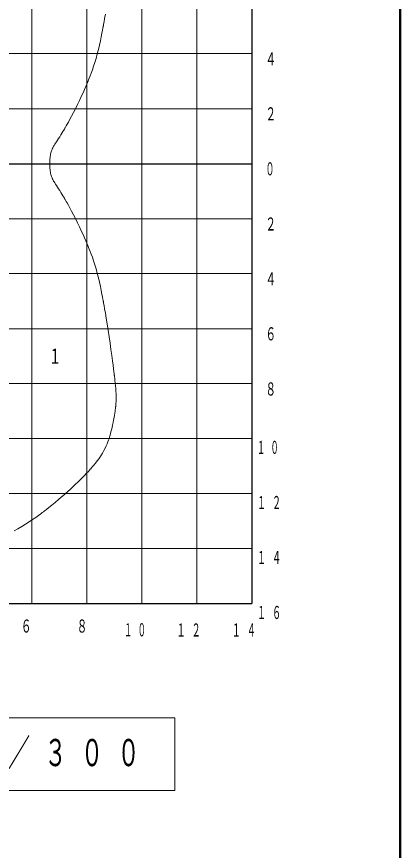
# Model space of a CAD drawing. Units: millimetres on the paper, scale 1:30. Extents: x 895 to 1260, y -330 to -40.
# Drawn here: x 1213.5 to 1260, y -199.9 to -98.7 of the extents above; entities that cross this region are included whole.
import ezdxf
from ezdxf.enums import TextEntityAlignment as Align

# ---------------------------------------------------------------- set-up
doc = ezdxf.new("R2010")
doc.units = ezdxf.units.MM
doc.layers.add('1_300', color=7, linetype='Continuous', lineweight=13)
doc.layers.add('NAKAMURA図枠', color=7, linetype='Continuous', lineweight=13)
doc.styles.add('ＭＳ ゴシック', font='')
doc.styles.get('ＭＳ ゴシック').set_extended_font_data('MS Gothic')

msp = doc.modelspace()

# ---------------------------------------------------------------- linework, layer by layer
at = {"layer": '1_300', "color": 70}
for p, q in [((1215.276, -63.129), (1215.276, -169.917)), ((1221.956, -63.129), (1221.956, -169.917)), ((1228.623, -63.129), (1228.623, -169.917)), ((1235.303, -63.129), (1235.303, -169.917)), ((1148.537, -103.174), (1241.977, -103.174)), ((1148.537, -109.855), (1241.977, -109.855)), ((1148.537, -123.209), (1241.977, -123.209)), ((1148.537, -129.875), (1241.977, -129.875)), ((1148.537, -136.556), (1241.977, -136.556)), ((1148.537, -143.215), (1241.977, -143.215)), ((1148.537, -149.896), (1241.977, -149.896)), ((1148.537, -156.57), (1241.977, -156.57)), ((1148.537, -163.25), (1241.977, -163.25))]:
    msp.add_line(p, q, dxfattribs=at)
at = {"layer": '1_300', "color": 70, "lineweight": 25}
msp.add_line((1241.977, -63.129), (1241.977, -169.917), dxfattribs=at)
at = {"layer": '1_300', "color": 1, "lineweight": 25}
msp.add_line((1148.537, -116.528), (1241.977, -116.528), dxfattribs=at)
at = {"layer": '1_300', "color": 2, "lineweight": 25}
msp.add_line((1148.537, -169.917), (1241.977, -169.917), dxfattribs=at)
at = {"layer": '1_300'}
for p, q in [((1232.658, -183.789), (1157.858, -183.789)), ((1232.658, -192.589), (1232.658, -183.789)), ((1157.858, -192.589), (1232.658, -192.589))]:
    msp.add_line(p, q, dxfattribs=at)
at = {"layer": '1_300', "color": 4}
msp.add_lwpolyline([(1224.213, -98.395), (1224.129, -98.913), (1224.059, -99.319), (1224.003, -99.599), (1223.975, -99.781), (1223.961, -99.837), (1223.961, -99.893), (1223.919, -100.061), (1223.877, -100.341), (1223.807, -100.705), (1223.722, -101.14), (1223.611, -101.63), (1223.498, -102.148), (1223.372, -102.68), (1223.232, -103.212), (1223.092, -103.745), (1222.938, -104.235), (1222.784, -104.711), (1222.644, -105.145), (1222.504, -105.537), (1222.378, -105.873), (1222.266, -106.14), (1222.182, -106.35), (1222.14, -106.476), (1222.126, -106.518), (1222.098, -106.56), (1222.056, -106.672), (1221.972, -106.882), (1221.846, -107.162), (1221.692, -107.512), (1221.51, -107.918), (1221.3, -108.366), (1221.075, -108.857), (1220.823, -109.361), (1220.585, -109.851), (1220.347, -110.327), (1220.109, -110.761), (1219.913, -111.139), (1219.731, -111.476), (1219.577, -111.742), (1219.465, -111.952), (1219.381, -112.106), (1219.325, -112.19), (1219.311, -112.218), (1219.297, -112.246), (1219.241, -112.33), (1219.171, -112.456), (1219.073, -112.624), (1218.947, -112.82), (1218.821, -113.044), (1218.681, -113.254), (1218.541, -113.464), (1218.415, -113.675), (1218.289, -113.856), (1218.176, -114.025), (1218.078, -114.165), (1218.008, -114.305), (1217.938, -114.417), (1217.882, -114.515), (1217.84, -114.585), (1217.812, -114.641), (1217.798, -114.683), (1217.798, -114.697), (1217.784, -114.711), (1217.77, -114.739), (1217.756, -114.795), (1217.714, -114.879), (1217.686, -114.977), (1217.644, -115.089), (1217.616, -115.215), (1217.574, -115.355), (1217.546, -115.509), (1217.518, -115.663), (1217.504, -115.817), (1217.49, -115.957), (1217.476, -116.097), (1217.476, -116.223), (1217.462, -116.321), (1217.462, -116.405), (1217.462, -116.476), (1217.462, -116.503), (1217.462, -116.518), (1217.462, -116.531), (1217.462, -116.574), (1217.462, -116.629), (1217.462, -116.727), (1217.476, -116.826), (1217.476, -116.952), (1217.49, -117.092), (1217.504, -117.232), (1217.518, -117.386), (1217.546, -117.54), (1217.574, -117.68), (1217.616, -117.82), (1217.644, -117.96), (1217.686, -118.072), (1217.714, -118.17), (1217.756, -118.254), (1217.77, -118.31), (1217.784, -118.338), (1217.798, -118.352), (1217.798, -118.366), (1217.812, -118.394), (1217.84, -118.45), (1217.882, -118.534), (1217.938, -118.632), (1218.008, -118.744), (1218.078, -118.87), (1218.176, -119.025), (1218.289, -119.193), (1218.415, -119.375), (1218.541, -119.585), (1218.681, -119.795), (1218.821, -120.005), (1218.947, -120.215), (1219.073, -120.411), (1219.171, -120.593), (1219.241, -120.719), (1219.297, -120.803), (1219.311, -120.831), (1219.325, -120.859), (1219.381, -120.943), (1219.465, -121.097), (1219.577, -121.293), (1219.731, -121.573), (1219.913, -121.896), (1220.109, -122.288), (1220.347, -122.722), (1220.585, -123.198), (1220.823, -123.688), (1221.075, -124.192), (1221.3, -124.669), (1221.51, -125.131), (1221.692, -125.537), (1221.846, -125.887), (1221.972, -126.167), (1222.056, -126.363), (1222.098, -126.489), (1222.126, -126.531), (1222.14, -126.573), (1222.182, -126.699), (1222.266, -126.895), (1222.378, -127.176), (1222.504, -127.512), (1222.644, -127.89), (1222.784, -128.324), (1222.938, -128.8), (1223.092, -129.304), (1223.232, -129.836), (1223.372, -130.369), (1223.498, -130.901), (1223.611, -131.419), (1223.722, -131.909), (1223.807, -132.344), (1223.877, -132.708), (1223.919, -132.974), (1223.961, -133.142), (1223.961, -133.212), (1223.975, -133.268), (1224.003, -133.436), (1224.059, -133.73), (1224.129, -134.136), (1224.213, -134.654), (1224.325, -135.271), (1224.423, -135.971), (1224.549, -136.727), (1224.661, -137.526), (1224.787, -138.324), (1224.885, -139.094), (1224.983, -139.808), (1225.067, -140.439), (1225.151, -140.985), (1225.207, -141.433), (1225.249, -141.769), (1225.277, -142.007), (1225.291, -142.147), (1225.291, -142.189), (1225.305, -142.231), (1225.319, -142.371), (1225.347, -142.581), (1225.375, -142.848), (1225.403, -143.156), (1225.445, -143.492), (1225.473, -143.828), (1225.501, -144.15), (1225.515, -144.458), (1225.529, -144.724), (1225.529, -144.976), (1225.529, -145.214), (1225.515, -145.411), (1225.501, -145.592), (1225.487, -145.747), (1225.473, -145.887), (1225.473, -145.985), (1225.459, -146.041), (1225.459, -146.055), (1225.459, -146.083), (1225.445, -146.139), (1225.431, -146.251), (1225.417, -146.391), (1225.389, -146.573), (1225.361, -146.797), (1225.319, -147.049), (1225.277, -147.329), (1225.221, -147.623), (1225.165, -147.945), (1225.095, -148.254), (1225.039, -148.548), (1224.969, -148.828), (1224.899, -149.08), (1224.843, -149.29), (1224.801, -149.458), (1224.759, -149.584), (1224.731, -149.668), (1224.731, -149.682), (1224.717, -149.71), (1224.703, -149.794), (1224.661, -149.906), (1224.605, -150.074), (1224.535, -150.27), (1224.437, -150.508), (1224.325, -150.775), (1224.185, -151.055), (1224.031, -151.349), (1223.863, -151.671), (1223.667, -151.979), (1223.456, -152.287), (1223.232, -152.581), (1223.022, -152.861), (1222.826, -153.099), (1222.658, -153.295), (1222.518, -153.45), (1222.434, -153.548), (1222.406, -153.576), (1222.378, -153.618), (1222.294, -153.716), (1222.154, -153.87), (1221.944, -154.094), (1221.678, -154.374), (1221.342, -154.71), (1220.964, -155.102), (1220.529, -155.508), (1220.053, -155.957), (1219.563, -156.405), (1219.073, -156.839), (1218.583, -157.259), (1218.134, -157.637), (1217.728, -157.973), (1217.378, -158.239), (1217.098, -158.464), (1216.902, -158.618), (1216.776, -158.716), (1216.734, -158.743), (1216.692, -158.786), (1216.566, -158.87), (1216.37, -159.024), (1216.104, -159.22), (1215.768, -159.458), (1215.389, -159.71), (1214.969, -159.99), (1214.521, -160.284), (1214.073, -160.564), (1213.611, -160.83), (1213.163, -161.096)], dxfattribs=at)
at = {"layer": 'NAKAMURA図枠', "lineweight": 50}
msp.add_line((1260, -297), (1260, -40), dxfattribs=at)

# ---------------------------------------------------------------- texts
at = {"layer": '1_300', "style": 'ＭＳ ゴシック'}
for s, width, p in [('４', 0.6, (1243.63, -105.087)), ('２', 0.6, (1243.63, -111.754)), ('０', 0.5, (1243.63, -118.42)), ('２', 0.6, (1243.63, -125.115)), ('４', 0.6, (1243.63, -131.782)), ('６', 0.6, (1243.63, -138.448)), ('８', 0.6, (1243.63, -145.143)), ('６', 0.6, (1213.956, -173.914)), ('８', 0.6, (1220.737, -173.914))]:
    msp.add_text(s, height=1.591, dxfattribs=dict(at, width=width)).set_placement(p, align=Align.BOTTOM_LEFT)
at = {"layer": '1_300', "style": 'ＭＳ ゴシック', "width": 0.6}
msp.add_text('１', height=1.833, dxfattribs=at).set_placement((1217.367, -139.893), align=Align.MIDDLE_LEFT)
at = {"layer": '1_300', "style": 'ＭＳ ゴシック'}
for s, insert, char_height, attachment_point in [('\\T1.64;\\W0.45;１０', (1242.604, -151.781), 1.591, 7), ('\\T1.64;\\W0.5;１２', (1242.604, -158.448), 1.591, 7), ('\\T1.64;\\W0.5;１４', (1242.604, -165.114), 1.591, 7), ('\\T1.64;\\W0.5;１６', (1242.604, -171.81), 1.591, 7), ('\\T1.64;\\W0.45;１０', (1226.491, -173.914), 1.591, 7), ('\\T1.64;\\W0.5;１２', (1232.845, -173.914), 1.591, 7), ('\\T1.64;\\W0.5;１４', (1239.548, -173.914), 1.591, 7), ('\\T1.64;\\W0.6;水平面照度分布図\u3000Ｓ＝１／３００', (1159.258, -188.189), 3.299, 4)]:
    msp.add_mtext(s, dxfattribs=dict(at, insert=insert, char_height=char_height, attachment_point=attachment_point))

doc.saveas('drawing.dxf')
